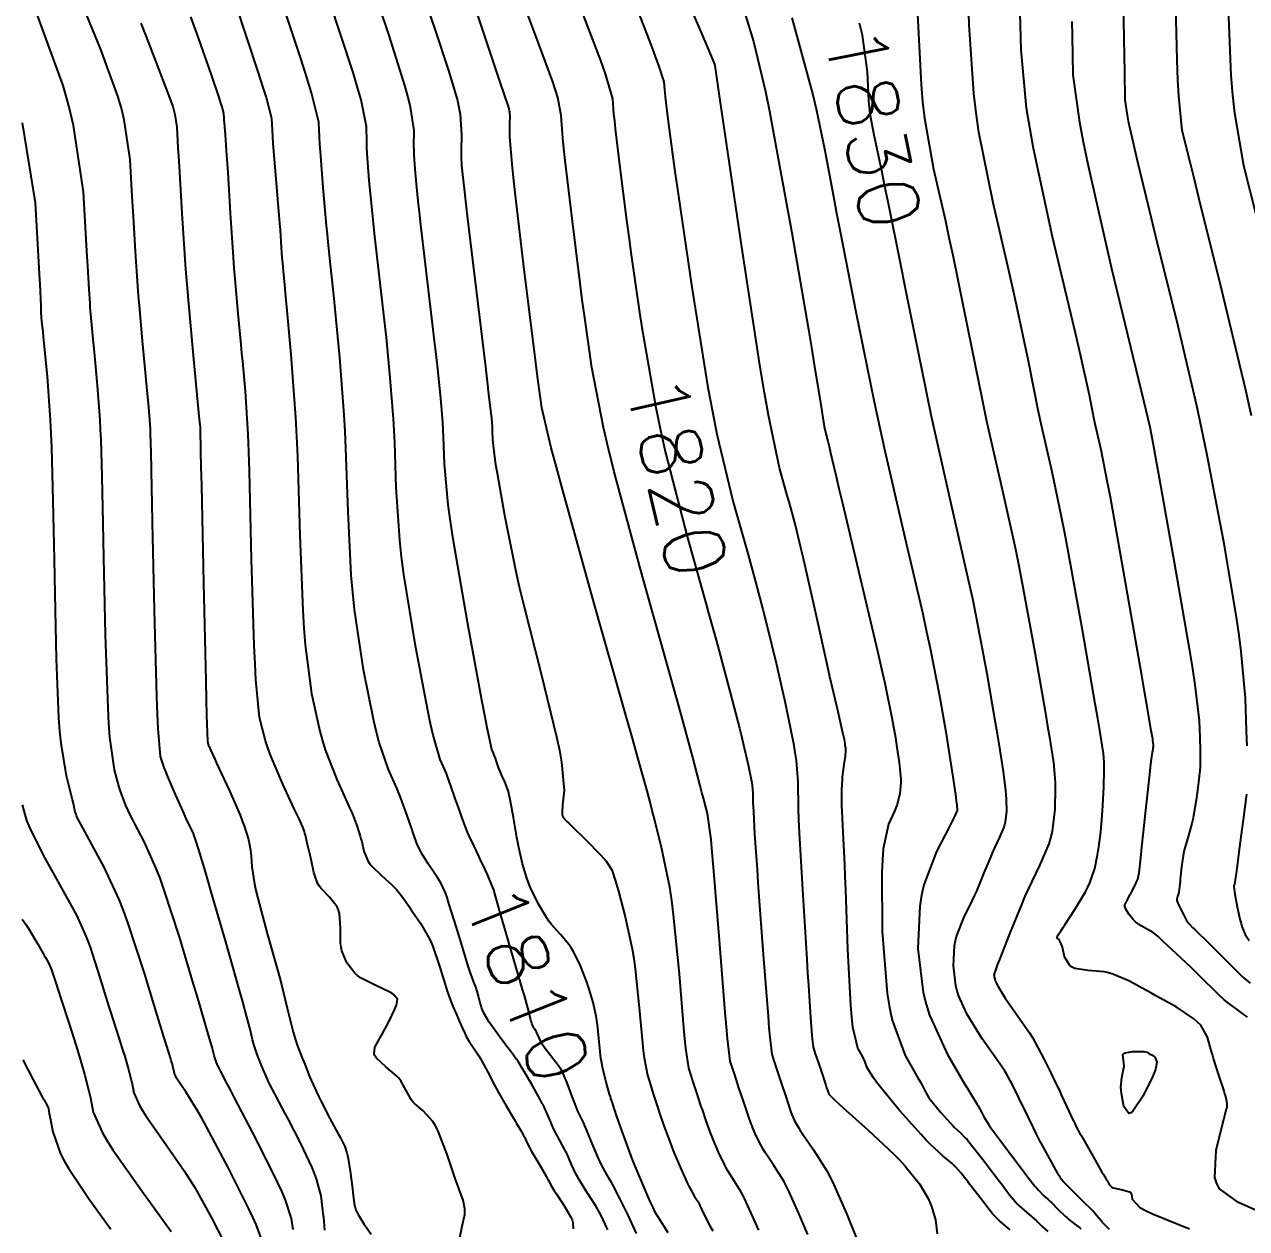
# Model space of a CAD drawing. Header units: metres. Extents: x 837117 to 838479, y 1189012 to 1191015.
# Drawn here: x 837889 to 837966.1, y 1189309.5 to 1189385.5 of the extents above; entities that cross this region are included whole.
import ezdxf

# ---------------------------------------------------------------- set-up
doc = ezdxf.new("R2010")
doc.units = ezdxf.units.M
doc.header["$LTSCALE"] = 0.3
doc.layers.add('COTAS 10', color=1, linetype='Continuous')
doc.layers.add('COTAS INT', color=252, linetype='Continuous')
doc.styles.get("Standard").update_dxf_attribs({"font": 'simplex.shx'})

msp = doc.modelspace()

# ---------------------------------------------------------------- linework, layer by layer
at = {"layer": 'COTAS 10'}
for points in [[(837958.288, 1189390.324), (837958.386, 1189384.644), (837958.406, 1189383.51), (837958.423, 1189382.566), (837958.457, 1189380.743), (837958.586, 1189379.79), (837958.661, 1189379.395), (837958.755, 1189378.942), (837959.238, 1189376.835), (837959.978, 1189373.794), (837960.234, 1189372.753), (837960.512, 1189371.625), (837961.7, 1189366.835), (837962.964, 1189361.451), (837963.291, 1189359.949), (837963.607, 1189358.443), (837964.662, 1189352.962), (837965.474, 1189348.075), (837965.637, 1189346.942), (837965.773, 1189345.906), (837966.039, 1189342.962), (837966.115, 1189340.887), (837966.131, 1189340.399), (837966.144, 1189339.948)], [(837923.047, 1189389.241), (837924.967, 1189384.228), (837925.333, 1189383.231), (837925.628, 1189382.403), (837926.098, 1189380.821), (837926.169, 1189379.866), (837926.214, 1189379.432), (837926.268, 1189378.926), (837926.555, 1189376.486), (837926.984, 1189373.162), (837927.129, 1189372.097), (837927.285, 1189370.97), (837927.809, 1189367.329), (837927.944, 1189366.381), (837928.829, 1189361.316), (837929.127, 1189359.89), (837929.45, 1189358.454), (837930.808, 1189353.18), (837932.036, 1189348.805), (837932.147, 1189348.406), (837932.458, 1189347.285), (837932.743, 1189346.251), (837933.553, 1189343.239), (837934.114, 1189341.063), (837934.242, 1189340.556), (837934.357, 1189340.091), (837934.673, 1189338.753), (837934.862, 1189337.828), (837934.897, 1189337.622), (837934.924, 1189337.438), (837934.96, 1189336.956), (837934.969, 1189336.352), (837934.979, 1189336.091), (837934.994, 1189335.79), (837935.074, 1189334.367), (837935.223, 1189332.134), (837935.281, 1189331.322), (837935.345, 1189330.427), (837935.635, 1189326.497), (837935.918, 1189322.851), (837935.978, 1189322.135), (837936.03, 1189321.546), (837936.152, 1189320.478), (837936.286, 1189320.054), (837936.346, 1189319.871), (837936.415, 1189319.66), (837936.746, 1189318.66), (837937.079, 1189317.663), (837937.149, 1189317.454), (837937.209, 1189317.274), (837937.347, 1189316.863), (837937.429, 1189316.636), (837937.454, 1189316.572), (837937.48, 1189316.506), (837937.583, 1189316.261), (837937.835, 1189315.828), (837937.956, 1189315.644), (837938.099, 1189315.431), (837938.797, 1189314.429), (837939.629, 1189313.091), (837939.856, 1189312.666), (837940.081, 1189312.217), (837940.883, 1189310.4), (837941.536, 1189308.789)], [(837907.943, 1189309.347), (837907.862, 1189310.154), (837907.835, 1189310.387), (837907.807, 1189310.624), (837907.693, 1189311.514), (837907.418, 1189312.587), (837907.289, 1189312.938), (837907.137, 1189313.314), (837906.399, 1189314.87), (837905.614, 1189316.378), (837905.433, 1189316.724), (837905.267, 1189317.038), (837904.801, 1189317.912), (837904.466, 1189318.557), (837904.383, 1189318.726), (837904.304, 1189318.892), (837904.056, 1189319.457), (837903.85, 1189319.967), (837903.799, 1189320.098), (837903.75, 1189320.225), (837903.591, 1189320.643), (837903.45, 1189321.083), (837903.411, 1189321.222), (837903.372, 1189321.369), (837903.234, 1189321.965), (837902.912, 1189323.215), (837902.757, 1189323.775), (837902.574, 1189324.428), (837901.677, 1189327.559), (837900.758, 1189330.724), (837900.561, 1189331.399), (837900.389, 1189331.985), (837899.979, 1189333.375), (837899.748, 1189334.091), (837899.69, 1189334.253), (837899.634, 1189334.4), (837899.455, 1189334.801), (837899.209, 1189335.3), (837899.112, 1189335.51), (837899.001, 1189335.75), (837898.496, 1189336.874), (837897.995, 1189338.049), (837897.886, 1189338.322), (837897.791, 1189338.571), (837897.557, 1189339.283), (837897.41, 1189341.037), (837897.369, 1189341.945), (837897.329, 1189343.036), (837897.183, 1189348.498), (837897.061, 1189354.081), (837897.036, 1189355.247), (837897.015, 1189356.249), (837896.97, 1189358.498), (837896.936, 1189359.649), (837896.921, 1189359.959), (837896.904, 1189360.265), (837896.823, 1189361.339), (837896.704, 1189362.62), (837896.662, 1189363.056), (837896.617, 1189363.529), (837896.424, 1189365.531), (837896.224, 1189367.755), (837896.174, 1189368.367), (837896.127, 1189368.978), (837895.98, 1189371.17), (837895.847, 1189373.389), (837895.81, 1189374.016), (837895.773, 1189374.648), (837895.636, 1189376.979), (837895.27, 1189379.485), (837895.088, 1189380.229), (837894.87, 1189380.994), (837893.794, 1189383.936), (837892.398, 1189387.345)], [(837927.606, 1189309.137), (837927.427, 1189309.564), (837927.193, 1189310.073), (837927.104, 1189310.257), (837927.005, 1189310.459), (837926.561, 1189311.346), (837926.11, 1189312.216), (837926.006, 1189312.408), (837925.912, 1189312.579), (837925.649, 1189313.02), (837925.398, 1189313.48), (837925.312, 1189313.664), (837925.218, 1189313.871), (837924.817, 1189314.823), (837924.434, 1189315.754), (837924.351, 1189315.949), (837924.278, 1189316.116), (837924.098, 1189316.49), (837923.937, 1189316.834), (837923.875, 1189316.982), (837923.806, 1189317.152), (837923.497, 1189317.957), (837923.474, 1189318.017), (837923.184, 1189318.766), (837923.114, 1189318.939), (837923.05, 1189319.091), (837922.877, 1189319.453), (837922.693, 1189319.728), (837922.622, 1189319.824), (837922.543, 1189319.929), (837922.186, 1189320.378), (837921.823, 1189320.858), (837921.74, 1189320.982), (837921.665, 1189321.103), (837921.457, 1189321.506), (837921.321, 1189321.82), (837921.291, 1189321.883), (837921.264, 1189321.937), (837921.195, 1189322.048), (837921.148, 1189322.101), (837921.136, 1189322.118), (837921.123, 1189322.136), (837921.079, 1189322.211), (837921.01, 1189322.408), (837920.983, 1189322.503), (837920.951, 1189322.616), (837920.805, 1189323.171), (837920.532, 1189324.171), (837920.421, 1189324.564), (837920.293, 1189325.007), (837919.701, 1189327.028), (837919.128, 1189328.982), (837919.013, 1189329.383), (837918.916, 1189329.723), (837918.72, 1189330.445), (837918.595, 1189330.853), (837918.542, 1189330.995), (837918.482, 1189331.149), (837918.196, 1189331.811), (837917.862, 1189332.538), (837917.77, 1189332.733), (837917.679, 1189332.926), (837917.354, 1189333.601), (837917.037, 1189334.293), (837916.951, 1189334.496), (837916.866, 1189334.704), (837916.565, 1189335.498), (837916.498, 1189335.689), (837916.287, 1189336.286), (837916.216, 1189336.491), (837916.147, 1189336.689), (837915.919, 1189337.357), (837915.683, 1189338.005), (837915.609, 1189338.19), (837915.531, 1189338.378), (837915.22, 1189339.081), (837914.776, 1189340.62), (837914.615, 1189341.335), (837914.437, 1189342.176), (837913.656, 1189346.26), (837912.929, 1189350.777), (837912.784, 1189351.891), (837912.665, 1189352.945), (837912.44, 1189356.26), (837912.345, 1189359.106), (837912.307, 1189359.865), (837912.264, 1189360.611), (837912.067, 1189363.199), (837911.82, 1189365.735), (837911.745, 1189366.447), (837911.667, 1189367.164), (837911.073, 1189372.311), (837911.003, 1189372.958), (837910.938, 1189373.584), (837910.742, 1189375.667), (837910.614, 1189377.371), (837910.593, 1189377.758), (837910.576, 1189378.109), (837910.567, 1189379.073), (837910.224, 1189380.743), (837909.997, 1189381.539), (837909.714, 1189382.48), (837908.218, 1189387.083)], [(837957.477, 1189309.385), (837957.285, 1189309.579), (837957.077, 1189309.789), (837957.012, 1189309.861), (837956.944, 1189309.939), (837956.67, 1189310.267), (837956.418, 1189310.572), (837956.314, 1189310.689), (837956.192, 1189310.806), (837956.006, 1189310.975), (837955.917, 1189311.061), (837955.811, 1189311.165), (837955.294, 1189311.685), (837954.784, 1189312.203), (837954.684, 1189312.306), (837954.601, 1189312.392), (837954.448, 1189312.553), (837954.415, 1189312.595), (837954.407, 1189312.606), (837954.4, 1189312.616), (837954.379, 1189312.648), (837954.267, 1189312.851), (837954.201, 1189312.969), (837954.121, 1189313.114), (837953.708, 1189313.86), (837953.27, 1189314.659), (837953.175, 1189314.838), (837953.09, 1189314.998), (837952.879, 1189315.42), (837952.689, 1189315.817), (837952.619, 1189315.961), (837952.541, 1189316.12), (837952.195, 1189316.818), (837951.82, 1189317.572), (837951.725, 1189317.767), (837951.632, 1189317.955), (837951.327, 1189318.582), (837950.968, 1189319.233), (837950.841, 1189319.436), (837950.704, 1189319.649), (837950.11, 1189320.5), (837949.45, 1189321.443), (837949.271, 1189321.715), (837949.094, 1189321.99), (837948.467, 1189323.02), (837947.962, 1189324.129), (837947.862, 1189324.454), (837947.779, 1189324.786), (837947.624, 1189326.051), (837947.698, 1189327.316), (837947.76, 1189327.649), (837947.84, 1189327.974), (837948.28, 1189329.083), (837948.818, 1189330.162), (837948.959, 1189330.468), (837949.098, 1189330.776), (837949.573, 1189331.915), (837950.002, 1189332.966), (837950.111, 1189333.22), (837950.216, 1189333.457), (837950.561, 1189334.179), (837950.821, 1189334.802), (837950.873, 1189334.977), (837950.917, 1189335.153), (837951, 1189335.798), (837950.983, 1189336.58), (837950.963, 1189336.843), (837950.936, 1189337.126), (837950.784, 1189338.315), (837950.508, 1189340.064), (837950.403, 1189340.701), (837950.285, 1189341.403), (837949.756, 1189344.488), (837949.063, 1189348.16), (837948.842, 1189349.232), (837948.608, 1189350.329), (837947.659, 1189354.488), (837946.57, 1189359.265), (837946.249, 1189360.751), (837945.919, 1189362.307), (837944.656, 1189368.515), (837944.21, 1189370.752), (837943.539, 1189374.106), (837943.302, 1189375.272), (837943.096, 1189376.274), (837942.612, 1189378.515), (837942.378, 1189379.837), (837942.329, 1189380.26), (837942.287, 1189380.706), (837942.194, 1189382.524), (837941.882, 1189384.833), (837941.703, 1189385.591)], [(837966.137, 1189336.888), (837966.049, 1189336.245), (837966.009, 1189335.945), (837965.962, 1189335.591), (837965.736, 1189333.874), (837965.516, 1189332.21), (837965.472, 1189331.89), (837965.435, 1189331.631), (837965.366, 1189331.206), (837965.348, 1189331.174), (837965.343, 1189331.163), (837965.339, 1189331.152), (837965.327, 1189331.102), (837965.354, 1189330.866), (837965.374, 1189330.737), (837965.401, 1189330.581), (837965.544, 1189329.785), (837965.732, 1189328.922), (837965.786, 1189328.723), (837965.842, 1189328.541), (837966.052, 1189328.03), (837966.292, 1189327.642)], [(837888.861, 1189320.107), (837889.521, 1189318.844), (837890.095, 1189317.785), (837890.205, 1189317.582), (837890.293, 1189317.417), (837890.437, 1189317.15), (837890.443, 1189317.137), (837890.445, 1189317.133), (837890.446, 1189317.129), (837890.454, 1189317.115), (837890.506, 1189316.868), (837890.536, 1189316.718), (837890.572, 1189316.532), (837890.759, 1189315.564), (837891.252, 1189314.182), (837891.482, 1189313.734), (837891.752, 1189313.259), (837893.063, 1189311.309), (837894.426, 1189309.423)]]:
    msp.add_lwpolyline(points, dxfattribs=at)
at = {"layer": 'COTAS INT'}
for points in [[(837935.339, 1189309.352), (837934.844, 1189310.425), (837934.439, 1189311.343), (837934.325, 1189311.57), (837934.211, 1189311.785), (837933.79, 1189312.462), (837933.377, 1189313.104), (837933.268, 1189313.298), (837933.16, 1189313.498), (837932.789, 1189314.276), (837932.452, 1189315.079), (837932.367, 1189315.295), (837932.285, 1189315.508), (837932.015, 1189316.254), (837931.772, 1189316.968), (837931.707, 1189317.161), (837931.642, 1189317.352), (837931.418, 1189318.024), (837931.209, 1189318.664), (837931.154, 1189318.835), (837931.101, 1189319.003), (837930.924, 1189319.589), (837930.729, 1189320.846), (837930.666, 1189321.438), (837930.598, 1189322.136), (837930.319, 1189325.538), (837929.958, 1189329.269), (837929.839, 1189330.175), (837929.711, 1189331.026), (837929.181, 1189333.639), (837928.687, 1189335.542), (837928.582, 1189335.945), (837928.491, 1189336.294), (837928.279, 1189337.109), (837927.698, 1189339.191), (837927.375, 1189340.34), (837926.981, 1189341.737), (837924.971, 1189348.85), (837922.956, 1189356.073), (837922.559, 1189357.539), (837922.231, 1189358.774), (837921.627, 1189361.307), (837921.367, 1189363.269), (837921.257, 1189364.144), (837921.129, 1189365.164), (837920.53, 1189370.045), (837919.959, 1189374.87), (837919.849, 1189375.854), (837919.761, 1189376.686), (837919.619, 1189378.42), (837919.618, 1189379.063), (837919.618, 1189379.208), (837919.619, 1189379.337), (837919.626, 1189379.682), (837919.62, 1189379.924), (837919.613, 1189379.989), (837919.603, 1189380.052), (837919.547, 1189380.272), (837918.992, 1189381.936), (837916.21, 1189390.272)], [(837925.803, 1189309.37), (837925.72, 1189309.552), (837925.64, 1189309.724), (837925.373, 1189310.273), (837925.079, 1189310.808), (837924.982, 1189310.971), (837924.877, 1189311.142), (837924.442, 1189311.814), (837924.008, 1189312.509), (837923.904, 1189312.694), (837923.807, 1189312.876), (837923.515, 1189313.505), (837923.251, 1189314.108), (837923.171, 1189314.273), (837923.089, 1189314.437), (837922.768, 1189315.025), (837922.455, 1189315.602), (837922.377, 1189315.761), (837922.303, 1189315.918), (837922.069, 1189316.479), (837921.776, 1189317.14), (837921.69, 1189317.313), (837921.665, 1189317.361), (837921.541, 1189317.597), (837920.984, 1189318.586), (837920.461, 1189319.475), (837920.358, 1189319.649), (837920.273, 1189319.791), (837920.118, 1189320.042), (837920.053, 1189320.126), (837920.025, 1189320.162), (837919.993, 1189320.204), (837919.841, 1189320.405), (837919.588, 1189320.743), (837919.491, 1189320.872), (837919.383, 1189321.016), (837919.05, 1189321.464), (837918.899, 1189321.666), (837918.418, 1189322.336), (837918.313, 1189322.493), (837918.219, 1189322.639), (837917.982, 1189323.064), (837917.835, 1189323.425), (837917.799, 1189323.53), (837917.765, 1189323.637), (837917.657, 1189324.044), (837917.551, 1189324.449), (837917.517, 1189324.555), (837917.482, 1189324.658), (837917.342, 1189325.01), (837917.094, 1189325.703), (837916.991, 1189326.021), (837916.873, 1189326.395), (837916.327, 1189328.2), (837916.098, 1189328.941), (837915.773, 1189329.992), (837915.652, 1189330.357), (837915.544, 1189330.664), (837915.269, 1189331.3), (837915.033, 1189331.644), (837915.029, 1189331.652), (837914.949, 1189331.767), (837914.858, 1189331.902), (837914.462, 1189332.493), (837914.08, 1189333.098), (837913.996, 1189333.242), (837913.923, 1189333.376), (837913.74, 1189333.775), (837913.575, 1189334.251), (837913.512, 1189334.433), (837913.443, 1189334.636), (837913.133, 1189335.554), (837912.736, 1189336.643), (837912.612, 1189336.955), (837912.481, 1189337.271), (837911.957, 1189338.453), (837911.37, 1189340.157), (837911.2, 1189340.802), (837911.027, 1189341.523), (837910.373, 1189344.755), (837909.813, 1189348.555), (837909.698, 1189349.633), (837909.601, 1189350.723), (837909.398, 1189354.755), (837909.264, 1189358.747), (837909.211, 1189359.811), (837909.15, 1189360.857), (837908.875, 1189364.487), (837908.59, 1189367.525), (837908.525, 1189368.198), (837908.465, 1189368.798), (837908.296, 1189370.359), (837908.146, 1189371.763), (837908.097, 1189372.264), (837908.045, 1189372.815), (837907.834, 1189375.209), (837907.652, 1189377.493), (837907.619, 1189377.973), (837907.594, 1189378.388), (837907.565, 1189379.337), (837907.098, 1189381.189), (837906.797, 1189382.172), (837906.421, 1189383.361), (837904.442, 1189389.353)], [(837967.03, 1189310.471), (837965.628, 1189311.104), (837964.432, 1189311.966), (837964.247, 1189312.303), (837964.124, 1189312.683), (837964.208, 1189314.413), (837964.612, 1189316.037), (837964.692, 1189316.35), (837964.758, 1189316.605), (837964.878, 1189317.033), (837964.901, 1189317.081), (837964.906, 1189317.095), (837964.909, 1189317.11), (837964.913, 1189317.168), (837964.908, 1189317.254), (837964.905, 1189317.287), (837964.902, 1189317.323), (837964.887, 1189317.484), (837964.8, 1189317.852), (837964.751, 1189318.018), (837964.693, 1189318.211), (837964.392, 1189319.143), (837964.056, 1189320.187), (837963.975, 1189320.452), (837963.899, 1189320.706), (837963.665, 1189321.535), (837963.241, 1189322.292), (837963.044, 1189322.501), (837962.813, 1189322.709), (837961.692, 1189323.458), (837960.415, 1189324.164), (837960.086, 1189324.346), (837959.766, 1189324.521), (837958.7, 1189325.102), (837957.699, 1189325.532), (837957.421, 1189325.612), (837957.143, 1189325.674), (837956.134, 1189325.756), (837955.291, 1189325.872), (837955.117, 1189325.955), (837954.968, 1189326.061), (837954.646, 1189326.628), (837954.504, 1189327.219), (837954.469, 1189327.339), (837954.435, 1189327.441), (837954.332, 1189327.652), (837954.253, 1189327.726), (837954.236, 1189327.742), (837954.221, 1189327.755), (837954.182, 1189327.785), (837954.165, 1189327.805), (837954.163, 1189327.812), (837954.162, 1189327.82), (837954.17, 1189327.854), (837954.19, 1189327.901), (837954.197, 1189327.916), (837954.204, 1189327.932), (837954.238, 1189327.998), (837954.423, 1189328.291), (837954.526, 1189328.449), (837954.652, 1189328.641), (837955.293, 1189329.613), (837955.965, 1189330.734), (837956.11, 1189331.019), (837956.237, 1189331.293), (837956.546, 1189332.194), (837956.722, 1189333.056), (837956.764, 1189333.305), (837956.804, 1189333.559), (837956.926, 1189334.518), (837957.019, 1189335.556), (837957.041, 1189335.86), (837957.062, 1189336.172), (837957.122, 1189337.362), (837957.15, 1189338.438), (837957.15, 1189338.679), (837957.147, 1189338.896), (837957.107, 1189339.471), (837956.865, 1189340.917), (837956.734, 1189341.681), (837956.575, 1189342.604), (837955.769, 1189347.254), (837954.875, 1189352.245), (837954.66, 1189353.382), (837954.459, 1189354.413), (837953.853, 1189357.254), (837953.31, 1189359.634), (837953.15, 1189360.374), (837952.986, 1189361.149), (837952.357, 1189364.241), (837951.615, 1189367.796), (837951.38, 1189368.862), (837951.132, 1189369.964), (837950.13, 1189374.241), (837949.236, 1189378.709), (837949.057, 1189379.932), (837948.907, 1189381.148), (837948.611, 1189385.486), (837948.523, 1189389.233)], [(837966.454, 1189360.8), (837966.093, 1189362.403), (837964.557, 1189368.818), (837963.129, 1189374.553), (837962.837, 1189375.727), (837962.588, 1189376.722), (837962.063, 1189378.818), (837961.849, 1189380.986), (837961.797, 1189382.025), (837961.748, 1189383.254), (837961.6, 1189389.281)], [(837929.611, 1189309.179), (837929.351, 1189309.587), (837929.142, 1189309.916), (837928.806, 1189310.449), (837928.797, 1189310.47), (837928.794, 1189310.475), (837928.792, 1189310.479), (837928.783, 1189310.494), (837928.656, 1189310.778), (837928.58, 1189310.952), (837928.486, 1189311.167), (837927.995, 1189312.29), (837927.425, 1189313.652), (837927.279, 1189314.019), (837927.14, 1189314.38), (837926.682, 1189315.645), (837926.335, 1189316.663), (837926.265, 1189316.869), (837926.206, 1189317.041), (837926.089, 1189317.387), (837926.002, 1189317.668), (837925.963, 1189317.799), (837925.917, 1189317.953), (837925.695, 1189318.7), (837925.652, 1189318.877), (837925.466, 1189319.64), (837925.415, 1189319.915), (837925.37, 1189320.197), (837925.251, 1189321.27), (837925.251, 1189321.28), (837925.142, 1189322.327), (837925.103, 1189322.599), (837925.06, 1189322.861), (837924.874, 1189323.734), (837924.623, 1189324.584), (837924.539, 1189324.831), (837924.45, 1189325.085), (837924.074, 1189326.046), (837923.627, 1189326.956), (837923.492, 1189327.177), (837923.352, 1189327.385), (837922.807, 1189328.027), (837922.41, 1189328.477), (837922.24, 1189328.667), (837922.086, 1189328.874), (837921.934, 1189329.094), (837921.398, 1189329.997), (837920.926, 1189330.979), (837920.815, 1189331.25), (837920.713, 1189331.519), (837920.413, 1189332.485), (837920.177, 1189333.518), (837920.115, 1189333.83), (837920.053, 1189334.152), (837919.968, 1189334.662), (837919.842, 1189335.409), (837919.637, 1189336.564), (837919.579, 1189336.822), (837919.521, 1189337.054), (837919.306, 1189337.67), (837919.114, 1189338.078), (837919.069, 1189338.178), (837919.028, 1189338.273), (837918.91, 1189338.571), (837918.822, 1189338.821), (837918.799, 1189338.886), (837918.777, 1189338.949), (837918.705, 1189339.161), (837918.63, 1189339.367), (837918.582, 1189339.485), (837918.483, 1189339.708), (837918.181, 1189341.083), (837918.029, 1189341.868), (837917.846, 1189342.83), (837916.939, 1189347.765), (837916.044, 1189352.999), (837915.87, 1189354.148), (837915.729, 1189355.167), (837915.482, 1189357.765), (837915.425, 1189359.466), (837915.403, 1189359.919), (837915.377, 1189360.365), (837915.259, 1189361.912), (837915.049, 1189363.944), (837914.965, 1189364.696), (837914.869, 1189365.53), (837914, 1189372.858), (837913.909, 1189373.652), (837913.83, 1189374.354), (837913.65, 1189376.124), (837913.577, 1189377.249), (837913.566, 1189377.544), (837913.559, 1189377.831), (837913.569, 1189378.81), (837913.349, 1189380.297), (837913.198, 1189380.906), (837913.008, 1189381.599), (837911.995, 1189384.813), (837910.709, 1189388.639)], [(837938.437, 1189309.071), (837937.864, 1189310.412), (837937.26, 1189311.78), (837937.091, 1189312.118), (837936.92, 1189312.438), (837936.293, 1189313.446), (837935.738, 1189314.268), (837935.612, 1189314.471), (837935.498, 1189314.663), (837935.186, 1189315.269), (837934.966, 1189315.792), (837934.911, 1189315.933), (837934.857, 1189316.072), (837934.681, 1189316.559), (837934.49, 1189317.121), (837934.428, 1189317.308), (837934.361, 1189317.508), (837934.082, 1189318.342), (837933.812, 1189319.162), (837933.75, 1189319.353), (837933.694, 1189319.529), (837933.538, 1189320.033), (837933.361, 1189321.45), (837933.291, 1189322.2), (837933.212, 1189323.106), (837932.853, 1189327.672), (837932.482, 1189332.292), (837932.396, 1189333.233), (837932.318, 1189334.026), (837932.093, 1189335.668), (837931.84, 1189336.638), (837931.744, 1189337.008), (837931.636, 1189337.422), (837931.148, 1189339.285), (837930.306, 1189342.392), (837929.975, 1189343.59), (837929.6, 1189344.936), (837927.889, 1189351.015), (837926.203, 1189357.263), (837925.843, 1189358.715), (837925.53, 1189360.045), (837924.785, 1189363.844), (837924.326, 1189367.12), (837924.193, 1189368.121), (837924.057, 1189369.163), (837923.542, 1189373.266), (837923.114, 1189376.919), (837923.031, 1189377.678), (837922.965, 1189378.326), (837922.858, 1189379.757), (837922.636, 1189380.892), (837922.497, 1189381.355), (837922.325, 1189381.883), (837921.426, 1189384.326), (837920.221, 1189387.55)], [(837927.194, 1189387.683), (837928.543, 1189384.177), (837928.801, 1189383.488), (837929.008, 1189382.92), (837929.338, 1189381.885), (837929.374, 1189381.405), (837929.396, 1189381.187), (837929.423, 1189380.933), (837929.567, 1189379.707), (837929.911, 1189377.161), (837930.065, 1189376.074), (837930.244, 1189374.821), (837931.102, 1189368.918), (837932.128, 1189362.587), (837932.412, 1189361.066), (837932.696, 1189359.644), (837933.726, 1189355.345), (837934.64, 1189352.087), (837934.852, 1189351.322), (837935.047, 1189350.615), (837935.6, 1189348.56), (837936.08, 1189346.639), (837936.228, 1189346.017), (837936.383, 1189345.358), (837936.998, 1189342.653), (837937.52, 1189340.09), (837937.617, 1189339.52), (837937.692, 1189339.011), (837937.791, 1189337.674), (837937.816, 1189336.001), (837937.846, 1189335.279), (837937.885, 1189334.446), (837938.109, 1189330.503), (837938.36, 1189326.475), (837938.417, 1189325.588), (837938.468, 1189324.799), (837938.607, 1189322.776), (837938.694, 1189321.653), (837938.713, 1189321.432), (837938.729, 1189321.251), (837938.767, 1189320.922), (837938.856, 1189320.647), (837938.905, 1189320.499), (837938.964, 1189320.32), (837939.265, 1189319.417), (837939.563, 1189318.517), (837939.621, 1189318.341), (837939.668, 1189318.196), (837939.749, 1189317.937), (837940.133, 1189317.561), (837940.371, 1189317.343), (837940.667, 1189317.075), (837942.211, 1189315.695), (837943.879, 1189314.135), (837944.253, 1189313.754), (837944.588, 1189313.395), (837945.479, 1189312.282), (837946.026, 1189311.344), (837946.144, 1189311.096), (837946.248, 1189310.852), (837946.501, 1189310.014), (837946.605, 1189309.13)], [(837966.753, 1189373.43), (837965.955, 1189376.589), (837965.388, 1189379.901), (837965.271, 1189381.044), (837965.171, 1189382.286), (837964.955, 1189387.589)], [(837905.924, 1189309.398), (837905.833, 1189310.098), (837905.43, 1189311.303), (837905.21, 1189311.807), (837904.944, 1189312.386), (837903.592, 1189315.096), (837902.24, 1189317.701), (837901.973, 1189318.215), (837901.753, 1189318.638), (837901.347, 1189319.414), (837901.253, 1189319.595), (837901.23, 1189319.643), (837901.208, 1189319.689), (837901.138, 1189319.848), (837901.08, 1189319.991), (837901.066, 1189320.028), (837901.052, 1189320.063), (837901.008, 1189320.181), (837900.968, 1189320.304), (837900.957, 1189320.343), (837900.946, 1189320.384), (837900.907, 1189320.551), (837900.817, 1189320.902), (837900.774, 1189321.059), (837900.722, 1189321.242), (837900.47, 1189322.121), (837900.022, 1189323.641), (837899.846, 1189324.228), (837899.648, 1189324.888), (837898.748, 1189327.873), (837897.773, 1189330.9), (837897.528, 1189331.587), (837897.293, 1189332.207), (837896.536, 1189333.9), (837895.938, 1189335.018), (837895.803, 1189335.277), (837895.683, 1189335.514), (837895.36, 1189336.185), (837895.109, 1189336.849), (837895.033, 1189337.082), (837894.955, 1189337.336), (837894.649, 1189338.429), (837894.366, 1189340.486), (837894.301, 1189341.349), (837894.243, 1189342.338), (837894.084, 1189346.966), (837893.98, 1189351.818), (837893.956, 1189352.948), (837893.935, 1189353.986), (837893.879, 1189356.966), (837893.809, 1189359.291), (837893.778, 1189359.918), (837893.744, 1189360.536), (837893.581, 1189362.705), (837893.409, 1189364.582), (837893.369, 1189365.016), (837893.332, 1189365.413), (837893.225, 1189366.539), (837893.146, 1189367.42), (837893.126, 1189367.662), (837893.108, 1189367.904), (837893.049, 1189368.771), (837892.962, 1189370.242), (837892.926, 1189370.864), (837892.884, 1189371.579), (837892.688, 1189374.937), (837892.074, 1189379.137), (837891.768, 1189380.383), (837891.404, 1189381.665), (837889.601, 1189386.596)], [(837902.289, 1189386.801), (837903.729, 1189382.456), (837904.002, 1189381.6), (837904.222, 1189380.895), (837904.563, 1189379.6), (837904.598, 1189378.82), (837904.624, 1189378.439), (837904.658, 1189377.987), (837904.84, 1189375.758), (837905.033, 1189373.454), (837905.073, 1189372.954), (837905.108, 1189372.514), (837905.187, 1189371.423), (837905.229, 1189370.767), (837905.242, 1189370.601), (837905.254, 1189370.442), (837905.299, 1189369.924), (837905.401, 1189368.829), (837905.45, 1189368.306), (837905.507, 1189367.687), (837905.784, 1189364.66), (837906.075, 1189360.69), (837906.14, 1189359.478), (837906.199, 1189358.216), (837906.356, 1189353.251), (837906.538, 1189348.501), (837906.612, 1189347.376), (837906.697, 1189346.333), (837907.091, 1189343.251), (837907.617, 1189340.87), (837907.786, 1189340.269), (837907.965, 1189339.693), (837908.694, 1189337.825), (837909.374, 1189336.335), (837909.521, 1189335.997), (837909.651, 1189335.692), (837909.974, 1189334.86), (837910.167, 1189334.243), (837910.215, 1189334.073), (837910.261, 1189333.904), (837910.406, 1189333.294), (837910.654, 1189332.689), (837910.764, 1189332.521), (837910.893, 1189332.354), (837911.509, 1189331.752), (837912.164, 1189331.173), (837912.318, 1189331.02), (837912.459, 1189330.87), (837912.867, 1189330.357), (837913.236, 1189329.81), (837913.353, 1189329.64), (837913.476, 1189329.461), (837913.973, 1189328.748), (837914.485, 1189327.865), (837914.617, 1189327.579), (837914.746, 1189327.275), (837915.176, 1189326.03), (837915.532, 1189324.86), (837915.613, 1189324.604), (837915.687, 1189324.378), (837915.889, 1189323.808), (837916.065, 1189323.388), (837916.121, 1189323.257), (837916.181, 1189323.12), (837916.425, 1189322.572), (837916.658, 1189322.057), (837916.711, 1189321.941), (837916.758, 1189321.836), (837916.888, 1189321.551), (837917.02, 1189321.31), (837917.069, 1189321.232), (837917.123, 1189321.15), (837917.364, 1189320.811), (837917.664, 1189320.358), (837917.755, 1189320.204), (837917.851, 1189320.036), (837918.226, 1189319.326), (837918.648, 1189318.517), (837918.773, 1189318.287), (837918.901, 1189318.056), (837919.392, 1189317.199), (837919.846, 1189316.43), (837919.949, 1189316.253), (837920.044, 1189316.093), (837920.307, 1189315.644), (837920.481, 1189315.336), (837920.52, 1189315.263), (837920.554, 1189315.196), (837920.641, 1189315.001), (837920.8, 1189314.683), (837920.878, 1189314.539), (837920.972, 1189314.371), (837921.438, 1189313.56), (837921.9, 1189312.759), (837921.992, 1189312.597), (837922.069, 1189312.462), (837922.213, 1189312.187), (837922.363, 1189311.93), (837922.442, 1189311.806), (837922.538, 1189311.658), (837923.019, 1189310.931), (837923.47, 1189310.169), (837923.545, 1189309.999), (837923.6, 1189309.846), (837923.621, 1189309.444)], [(837966.193, 1189322.805), (837966.087, 1189322.885), (837965.97, 1189322.973), (837965.45, 1189323.351), (837964.927, 1189323.74), (837964.807, 1189323.834), (837964.699, 1189323.923), (837964.4, 1189324.195), (837964.135, 1189324.465), (837964.048, 1189324.552), (837963.956, 1189324.645), (837963.573, 1189325.023), (837963.033, 1189325.548), (837962.842, 1189325.733), (837962.632, 1189325.935), (837961.72, 1189326.807), (837960.856, 1189327.618), (837960.676, 1189327.781), (837960.522, 1189327.918), (837960.178, 1189328.189), (837959.965, 1189328.307), (837959.893, 1189328.346), (837959.815, 1189328.389), (837959.486, 1189328.568), (837959.144, 1189328.804), (837959.059, 1189328.883), (837958.977, 1189328.967), (837958.711, 1189329.321), (837958.521, 1189329.637), (837958.486, 1189329.699), (837958.459, 1189329.748), (837958.424, 1189329.833), (837958.438, 1189329.849), (837958.442, 1189329.856), (837958.445, 1189329.863), (837958.457, 1189329.897), (837958.49, 1189329.977), (837958.507, 1189330.013), (837958.527, 1189330.055), (837958.631, 1189330.257), (837958.773, 1189330.528), (837958.818, 1189330.614), (837958.866, 1189330.704), (837959.06, 1189331.07), (837959.233, 1189331.44), (837959.268, 1189331.534), (837959.297, 1189331.624), (837959.353, 1189331.917), (837959.428, 1189332.687), (837959.469, 1189333.078), (837959.519, 1189333.545), (837959.773, 1189335.873), (837960.026, 1189338.159), (837960.076, 1189338.599), (837960.117, 1189338.956), (837960.193, 1189339.551), (837960.21, 1189339.611), (837960.214, 1189339.63), (837960.219, 1189339.651), (837960.232, 1189339.737), (837960.242, 1189339.815), (837960.245, 1189339.831), (837960.246, 1189339.845), (837960.25, 1189339.873), (837960.252, 1189339.891), (837960.252, 1189339.944), (837960.25, 1189339.998), (837960.25, 1189340.016), (837960.249, 1189340.036), (837960.246, 1189340.121), (837960.225, 1189340.3), (837960.212, 1189340.38), (837960.198, 1189340.472), (837960.121, 1189340.915), (837959.836, 1189342.542), (837959.69, 1189343.381), (837959.514, 1189344.389), (837958.638, 1189349.432), (837957.73, 1189354.581), (837957.534, 1189355.655), (837957.364, 1189356.577), (837956.95, 1189358.638), (837956.681, 1189359.818), (837956.601, 1189360.186), (837956.52, 1189360.57), (837956.207, 1189362.105), (837955.653, 1189364.641), (837955.419, 1189365.657), (837955.15, 1189366.809), (837953.889, 1189372.105), (837952.677, 1189377.676), (837952.439, 1189379.002), (837952.244, 1189380.235), (837951.893, 1189383.905), (837951.823, 1189387.011)], [(837916.448, 1189308.862), (837916.61, 1189309.61), (837916.766, 1189310.34), (837916.779, 1189310.522), (837916.778, 1189310.694), (837916.664, 1189311.245), (837916.388, 1189311.986), (837916.286, 1189312.279), (837916.173, 1189312.61), (837915.668, 1189314.122), (837915.083, 1189315.616), (837914.919, 1189315.936), (837914.754, 1189316.215), (837914.148, 1189316.884), (837913.611, 1189317.329), (837913.488, 1189317.466), (837913.377, 1189317.61), (837913.071, 1189318.182), (837912.731, 1189318.785), (837912.599, 1189318.948), (837912.451, 1189319.109), (837911.776, 1189319.679), (837911.194, 1189320.207), (837911.104, 1189320.342), (837911.044, 1189320.472), (837911.084, 1189320.902), (837911.366, 1189321.392), (837911.459, 1189321.56), (837911.559, 1189321.742), (837911.974, 1189322.516), (837912.336, 1189323.262), (837912.403, 1189323.426), (837912.455, 1189323.571), (837912.521, 1189323.943), (837912.294, 1189324.228), (837912.161, 1189324.318), (837911.997, 1189324.413), (837911.151, 1189324.801), (837910.234, 1189325.276), (837910.025, 1189325.428), (837909.836, 1189325.588), (837909.315, 1189326.238), (837909.016, 1189327.004), (837908.966, 1189327.237), (837908.931, 1189327.48), (837908.923, 1189328.433), (837908.87, 1189329.348), (837908.806, 1189329.567), (837908.72, 1189329.771), (837908.232, 1189330.382), (837907.697, 1189330.935), (837907.581, 1189331.102), (837907.48, 1189331.276), (837907.235, 1189331.952), (837907.082, 1189332.659), (837907.04, 1189332.852), (837906.998, 1189333.043), (837906.846, 1189333.721), (837906.707, 1189334.293), (837906.674, 1189334.418), (837906.643, 1189334.528), (837906.547, 1189334.803), (837906.303, 1189335.329), (837906.178, 1189335.596), (837906.029, 1189335.917), (837905.283, 1189337.516), (837904.505, 1189339.348), (837904.335, 1189339.815), (837904.185, 1189340.265), (837903.808, 1189341.746), (837903.581, 1189344.111), (837903.526, 1189345.119), (837903.474, 1189346.279), (837903.314, 1189351.746), (837903.169, 1189357.305), (837903.127, 1189358.525), (837903.084, 1189359.605), (837902.921, 1189362.353), (837902.747, 1189364.227), (837902.697, 1189364.756), (837902.647, 1189365.291), (837902.457, 1189367.26), (837902.266, 1189369.447), (837902.215, 1189370.12), (837902.163, 1189370.821), (837901.983, 1189373.592), (837901.825, 1189376.153), (837901.788, 1189376.721), (837901.754, 1189377.228), (837901.656, 1189378.549), (837901.594, 1189379.311), (837901.582, 1189379.466), (837901.573, 1189379.596), (837901.561, 1189379.863), (837901.444, 1189380.306), (837901.369, 1189380.547), (837901.276, 1189380.84), (837900.783, 1189382.327), (837899.851, 1189384.969), (837899.481, 1189385.99)], [(837914.507, 1189386.314), (837914.85, 1189385.287), (837915.771, 1189382.543), (837916.301, 1189380.718), (837916.399, 1189380.272), (837916.475, 1189379.852), (837916.57, 1189378.547), (837916.542, 1189377.553), (837916.539, 1189377.329), (837916.539, 1189377.127), (837916.558, 1189376.582), (837916.723, 1189375.123), (837916.815, 1189374.346), (837916.927, 1189373.405), (837918.071, 1189363.896), (837918.185, 1189362.945), (837918.278, 1189362.154), (837918.452, 1189360.624), (837918.49, 1189360.119), (837918.498, 1189359.974), (837918.506, 1189359.826), (837918.525, 1189359.27), (837918.646, 1189358.193), (837918.719, 1189357.716), (837918.808, 1189357.162), (837919.27, 1189354.515), (837919.974, 1189351.062), (837920.215, 1189350), (837920.477, 1189348.891), (837921.59, 1189344.504), (837922.57, 1189340.52), (837922.747, 1189339.666), (837922.884, 1189338.92), (837923.038, 1189337.124), (837922.951, 1189336.227), (837922.937, 1189336.047), (837922.926, 1189335.897), (837922.92, 1189335.605), (837922.94, 1189335.517), (837922.946, 1189335.497), (837922.952, 1189335.478), (837922.976, 1189335.422), (837923.212, 1189335.177), (837923.352, 1189335.039), (837923.525, 1189334.87), (837924.419, 1189334.006), (837925.343, 1189333.068), (837925.534, 1189332.853), (837925.697, 1189332.657), (837926.054, 1189332.112), (837926.291, 1189331.403), (837926.379, 1189331.105), (837926.476, 1189330.762), (837926.907, 1189329.153), (837927.341, 1189327.116), (837927.441, 1189326.503), (837927.531, 1189325.87), (837927.785, 1189323.404), (837927.984, 1189321.167), (837928.04, 1189320.677), (837928.098, 1189320.243), (837928.31, 1189319.144), (837928.509, 1189318.478), (837928.558, 1189318.317), (837928.605, 1189318.166), (837928.753, 1189317.706), (837928.924, 1189317.196), (837928.986, 1189317.015), (837929.053, 1189316.816), (837929.348, 1189315.95), (837929.712, 1189314.944), (837929.823, 1189314.657), (837929.939, 1189314.366), (837930.392, 1189313.283), (837930.823, 1189312.332), (837930.924, 1189312.125), (837931.017, 1189311.941), (837931.286, 1189311.478), (837931.501, 1189311.132), (837931.56, 1189311.022), (837931.618, 1189310.907), (837931.825, 1189310.437), (837932.241, 1189309.634), (837932.43, 1189309.308)], [(837951.215, 1189309.372), (837950.565, 1189309.926), (837950.432, 1189310.044), (837950.32, 1189310.146), (837950.084, 1189310.386), (837949.883, 1189310.651), (837949.793, 1189310.769), (837949.688, 1189310.907), (837949.183, 1189311.566), (837948.65, 1189312.26), (837948.528, 1189312.421), (837948.416, 1189312.567), (837948.101, 1189312.979), (837947.781, 1189313.334), (837947.665, 1189313.445), (837947.538, 1189313.561), (837946.98, 1189314.024), (837946.176, 1189314.767), (837945.893, 1189315.06), (837945.584, 1189315.391), (837944.251, 1189316.898), (837943.02, 1189318.381), (837942.775, 1189318.695), (837942.572, 1189318.968), (837942.187, 1189319.609), (837942.026, 1189320.025), (837941.965, 1189320.156), (837941.897, 1189320.295), (837941.591, 1189320.854), (837941.279, 1189322.182), (837941.207, 1189322.804), (837941.142, 1189323.538), (837940.959, 1189327.108), (837940.826, 1189330.853), (837940.793, 1189331.697), (837940.762, 1189332.456), (837940.66, 1189334.503), (837940.59, 1189335.828), (837940.579, 1189336.132), (837940.572, 1189336.41), (837940.573, 1189337.187), (837940.612, 1189337.794), (837940.628, 1189337.963), (837940.647, 1189338.134), (837940.732, 1189338.758), (837940.808, 1189339.297), (837940.82, 1189339.415), (837940.829, 1189339.519), (837940.828, 1189339.78), (837940.798, 1189339.971), (837940.789, 1189340.03), (837940.779, 1189340.092), (837940.737, 1189340.339), (837940.648, 1189340.77), (837940.608, 1189340.947), (837940.561, 1189341.15), (837940.339, 1189342.095), (837939.968, 1189343.695), (837939.828, 1189344.312), (837939.672, 1189345.003), (837938.972, 1189348.127), (837938.279, 1189351.208), (837938.127, 1189351.872), (837937.992, 1189352.455), (837937.646, 1189353.881), (837937.351, 1189354.98), (837937.247, 1189355.358), (837937.133, 1189355.767), (837936.644, 1189357.51), (837935.943, 1189360.835), (837935.696, 1189362.241), (837935.426, 1189363.858), (837934.261, 1189371.455), (837932.839, 1189381.16), (837932.58, 1189382.928), (837932.578, 1189382.94), (837932.578, 1189382.949), (837932.574, 1189382.96), (837932.572, 1189382.965), (837932.57, 1189382.972), (837932.556, 1189383.007), (837932.003, 1189384.314), (837931.235, 1189386.127)], [(837934.424, 1189386.3), (837935, 1189384.434), (837935.75, 1189381.271), (837936.002, 1189380.038), (837936.273, 1189378.651), (837937.413, 1189372.352), (837938.464, 1189366.244), (837938.679, 1189364.976), (837938.862, 1189363.893), (837939.249, 1189361.511), (837939.403, 1189360.509), (837939.438, 1189360.296), (837939.47, 1189360.111), (837939.562, 1189359.675), (837939.626, 1189359.448), (837939.641, 1189359.395), (837939.654, 1189359.345), (837939.693, 1189359.202), (837939.738, 1189359.016), (837939.756, 1189358.94), (837939.776, 1189358.853), (837939.866, 1189358.451), (837940.214, 1189356.968), (837940.397, 1189356.199), (837940.617, 1189355.275), (837941.722, 1189350.647), (837942.852, 1189345.846), (837943.088, 1189344.814), (837943.291, 1189343.911), (837943.743, 1189341.722), (837943.957, 1189340.466), (837944.009, 1189340.151), (837944.057, 1189339.851), (837944.207, 1189338.884), (837944.29, 1189338.054), (837944.297, 1189337.839), (837944.297, 1189337.631), (837944.239, 1189336.937), (837944.066, 1189336.244), (837943.994, 1189336.038), (837943.912, 1189335.825), (837943.525, 1189335.002), (837943.188, 1189333.435), (837943.136, 1189332.754), (837943.103, 1189331.965), (837943.132, 1189328.22), (837943.444, 1189324.312), (837943.588, 1189323.42), (837943.758, 1189322.611), (837944.583, 1189320.375), (837945.388, 1189318.978), (837945.547, 1189318.697), (837945.676, 1189318.463), (837945.911, 1189317.998), (837946.082, 1189317.714), (837946.172, 1189317.592), (837946.281, 1189317.452), (837946.828, 1189316.794), (837947.421, 1189316.124), (837947.558, 1189315.977), (837947.684, 1189315.847), (837948.041, 1189315.516), (837948.376, 1189315.195), (837948.488, 1189315.071), (837948.608, 1189314.932), (837949.11, 1189314.302), (837949.627, 1189313.623), (837949.757, 1189313.452), (837949.881, 1189313.29), (837950.281, 1189312.767), (837950.638, 1189312.298), (837950.735, 1189312.171), (837950.831, 1189312.043), (837951.171, 1189311.59), (837951.542, 1189311.143), (837951.658, 1189311.021), (837951.779, 1189310.898), (837952.262, 1189310.46), (837952.73, 1189310.059), (837952.842, 1189309.96), (837952.946, 1189309.865), (837953.257, 1189309.568), (837953.587, 1189309.271)], [(837937.415, 1189385.922), (837938.5, 1189382.005), (837938.74, 1189381.066), (837938.954, 1189380.191), (837939.509, 1189377.556), (837940.042, 1189374.641), (837940.241, 1189373.588), (837940.464, 1189372.429), (837941.457, 1189367.359), (837942.627, 1189361.667), (837942.961, 1189360.116), (837943.3, 1189358.576), (837944.562, 1189353.105), (837945.683, 1189348.286), (837945.933, 1189347.158), (837946.157, 1189346.118), (837946.75, 1189343.105), (837947.135, 1189340.841), (837947.228, 1189340.273), (837947.316, 1189339.731), (837947.586, 1189337.987), (837947.77, 1189336.701), (837947.804, 1189336.448), (837947.83, 1189336.239), (837947.864, 1189335.854), (837947.653, 1189335.401), (837947.526, 1189335.149), (837947.368, 1189334.841), (837946.55, 1189333.273), (837945.754, 1189331.16), (837945.61, 1189330.509), (837945.5, 1189329.829), (837945.378, 1189327.135), (837945.719, 1189324.365), (837945.9, 1189323.636), (837946.119, 1189322.925), (837947.225, 1189320.497), (837948.334, 1189318.602), (837948.555, 1189318.228), (837948.739, 1189317.918), (837949.093, 1189317.342), (837949.192, 1189317.2), (837949.215, 1189317.164), (837949.236, 1189317.131), (837949.296, 1189317.022), (837949.364, 1189316.883), (837949.39, 1189316.83), (837949.42, 1189316.771), (837949.553, 1189316.504), (837949.789, 1189316.107), (837949.884, 1189315.966), (837949.992, 1189315.812), (837950.486, 1189315.141), (837950.974, 1189314.499), (837951.078, 1189314.363), (837951.168, 1189314.245), (837951.38, 1189313.968), (837951.589, 1189313.69), (837951.678, 1189313.572), (837951.78, 1189313.436), (837952.259, 1189312.793), (837952.764, 1189312.14), (837952.883, 1189311.997), (837952.992, 1189311.87), (837953.309, 1189311.549), (837953.607, 1189311.283), (837953.705, 1189311.191), (837953.809, 1189311.091), (837954.238, 1189310.665), (837954.685, 1189310.232), (837954.801, 1189310.128), (837954.912, 1189310.032), (837955.285, 1189309.74), (837955.603, 1189309.495), (837955.68, 1189309.427)], [(837945.351, 1189386.155), (837945.578, 1189381.723), (837945.68, 1189380.633), (837945.799, 1189379.603), (837946.371, 1189376.378), (837947.114, 1189373.119), (837947.341, 1189372.067), (837947.577, 1189370.951), (837948.506, 1189366.378), (837949.453, 1189361.728), (837949.7, 1189360.562), (837949.94, 1189359.45), (837950.756, 1189355.871), (837951.534, 1189352.371), (837951.751, 1189351.307), (837951.969, 1189350.202), (837952.763, 1189345.871), (837953.43, 1189342.004), (837953.568, 1189341.191), (837953.687, 1189340.49), (837953.946, 1189338.893), (837954.038, 1189337.914), (837954.05, 1189337.604), (837954.057, 1189337.277), (837954.036, 1189335.952), (837953.852, 1189334.531), (837953.757, 1189334.143), (837953.642, 1189333.757), (837953.067, 1189332.383), (837952.348, 1189330.897), (837952.143, 1189330.44), (837951.935, 1189329.963), (837951.161, 1189328.078), (837950.529, 1189326.456), (837950.41, 1189326.146), (837950.316, 1189325.895), (837950.179, 1189325.49), (837950.197, 1189325.461), (837950.2, 1189325.447), (837950.202, 1189325.431), (837950.202, 1189325.355), (837950.237, 1189325.204), (837950.261, 1189325.141), (837950.291, 1189325.069), (837950.452, 1189324.734), (837950.765, 1189324.209), (837950.892, 1189324.017), (837951.036, 1189323.805), (837951.701, 1189322.873), (837952.428, 1189321.808), (837952.611, 1189321.512), (837952.787, 1189321.216), (837953.357, 1189320.143), (837953.793, 1189319.242), (837953.884, 1189319.054), (837953.962, 1189318.893), (837954.137, 1189318.535), (837954.294, 1189318.209), (837954.36, 1189318.068), (837954.436, 1189317.905), (837954.794, 1189317.134), (837955.148, 1189316.373), (837955.222, 1189316.217), (837955.285, 1189316.084), (837955.426, 1189315.8), (837955.613, 1189315.468), (837955.705, 1189315.305), (837955.814, 1189315.111), (837956.356, 1189314.153), (837956.896, 1189313.205), (837957.004, 1189313.018), (837957.095, 1189312.862), (837957.276, 1189312.571), (837957.344, 1189312.471), (837957.364, 1189312.436), (837957.384, 1189312.397), (837957.459, 1189312.232), (837957.635, 1189312.069), (837957.718, 1189312.031), (837957.816, 1189311.998), (837958.296, 1189311.905), (837958.741, 1189311.772), (837958.817, 1189311.712), (837958.874, 1189311.642), (837958.908, 1189311.309), (837959.405, 1189310.78), (837959.753, 1189310.587), (837960.193, 1189310.375), (837962.54, 1189309.439)], [(837896.326, 1189385.587), (837896.769, 1189384.415), (837897.148, 1189383.418), (837897.987, 1189381.277), (837898.336, 1189380.322), (837898.407, 1189380.074), (837898.466, 1189379.833), (837898.585, 1189379.02), (837898.662, 1189377.717), (837898.695, 1189377.167), (837898.732, 1189376.535), (837898.91, 1189373.569), (837899.146, 1189370.063), (837899.22, 1189369.09), (837899.299, 1189368.117), (837899.615, 1189364.595), (837899.988, 1189360.766), (837900.057, 1189360.046), (837900.092, 1189358.521), (837900.113, 1189357.572), (837900.139, 1189356.394), (837900.272, 1189350.241), (837900.411, 1189344.057), (837900.44, 1189342.861), (837900.466, 1189341.889), (837900.525, 1189340.241), (837900.577, 1189340.037), (837900.598, 1189339.975), (837900.621, 1189339.91), (837900.729, 1189339.657), (837900.986, 1189339.101), (837901.104, 1189338.845), (837901.242, 1189338.545), (837901.909, 1189337.094), (837902.581, 1189335.566), (837902.722, 1189335.218), (837902.843, 1189334.902), (837903.12, 1189334.031), (837903.243, 1189333.363), (837903.268, 1189333.175), (837903.288, 1189332.986), (837903.329, 1189332.294), (837903.486, 1189331.225), (837903.581, 1189330.798), (837903.697, 1189330.314), (837904.303, 1189328.097), (837904.951, 1189325.8), (837905.095, 1189325.266), (837905.224, 1189324.777), (837905.56, 1189323.378), (837905.798, 1189322.355), (837905.865, 1189322.102), (837905.931, 1189321.862), (837906.175, 1189321.106), (837906.447, 1189320.386), (837906.532, 1189320.169), (837906.62, 1189319.944), (837906.974, 1189319.067), (837907.401, 1189318.095), (837907.536, 1189317.81), (837907.679, 1189317.519), (837908.255, 1189316.41), (837908.781, 1189315.438), (837908.892, 1189315.233), (837908.987, 1189315.055), (837909.205, 1189314.645), (837909.331, 1189314.242), (837909.368, 1189314.07), (837909.406, 1189313.871), (837909.552, 1189312.93), (837909.681, 1189311.964), (837909.708, 1189311.748), (837909.732, 1189311.554), (837909.789, 1189311.042), (837909.901, 1189310.621), (837909.96, 1189310.485), (837910.032, 1189310.341), (837910.392, 1189309.75), (837910.87, 1189309.11)], [(837955.105, 1189385.699), (837955.123, 1189384.788), (837955.175, 1189382.324), (837955.576, 1189379.342), (837955.813, 1189378.106), (837956.105, 1189376.692), (837957.616, 1189370.101), (837959.644, 1189361.682), (837960.025, 1189360.101), (837960.273, 1189358.74), (837960.423, 1189357.911), (837960.608, 1189356.884), (837961.566, 1189351.541), (837962.53, 1189345.977), (837962.718, 1189344.812), (837962.872, 1189343.809), (837963.143, 1189341.541), (837963.182, 1189340.462), (837963.19, 1189340.208), (837963.197, 1189339.973), (837963.213, 1189339.289), (837963.215, 1189338.811), (837963.213, 1189338.707), (837963.211, 1189338.614), (837963.194, 1189338.381), (837963.144, 1189338.02), (837963.121, 1189337.848), (837963.094, 1189337.644), (837962.963, 1189336.645), (837962.79, 1189335.548), (837962.737, 1189335.283), (837962.681, 1189335.034), (837962.459, 1189334.274), (837962.249, 1189333.573), (837962.2, 1189333.362), (837962.156, 1189333.144), (837962.03, 1189332.294), (837961.948, 1189331.534), (837961.932, 1189331.373), (837961.917, 1189331.232), (837961.887, 1189330.901), (837961.863, 1189330.712), (837961.852, 1189330.661), (837961.84, 1189330.61), (837961.78, 1189330.432), (837961.738, 1189330.261), (837961.736, 1189330.215), (837961.739, 1189330.169), (837961.785, 1189330.011), (837961.886, 1189329.808), (837961.923, 1189329.735), (837961.964, 1189329.654), (837962.146, 1189329.3), (837962.327, 1189328.963), (837962.368, 1189328.893), (837962.405, 1189328.833), (837962.503, 1189328.699), (837962.727, 1189328.481), (837962.843, 1189328.367), (837962.982, 1189328.231), (837963.679, 1189327.546), (837964.452, 1189326.782), (837964.639, 1189326.596), (837964.814, 1189326.42), (837965.349, 1189325.875), (837965.784, 1189325.445), (837965.896, 1189325.343), (837966.005, 1189325.247), (837966.365, 1189324.96)], [(837903.974, 1189308.682), (837903.605, 1189309.704), (837903.397, 1189310.164), (837903.144, 1189310.699), (837901.849, 1189313.271), (837900.467, 1189315.878), (837900.158, 1189316.437), (837899.882, 1189316.924), (837899.152, 1189318.092), (837898.726, 1189318.699), (837898.642, 1189318.832), (837898.571, 1189318.951), (837898.438, 1189319.254), (837898.394, 1189319.464), (837898.366, 1189319.586), (837898.308, 1189319.813), (837898.235, 1189320.07), (837898.211, 1189320.15), (837898.185, 1189320.234), (837898.076, 1189320.571), (837897.768, 1189321.561), (837897.616, 1189322.057), (837897.436, 1189322.65), (837896.543, 1189325.594), (837895.498, 1189328.792), (837895.22, 1189329.545), (837894.948, 1189330.241), (837894.009, 1189332.277), (837893.231, 1189333.707), (837893.06, 1189334.02), (837892.908, 1189334.297), (837892.519, 1189335.002), (837892.304, 1189335.419), (837892.261, 1189335.516), (837892.225, 1189335.604), (837892.156, 1189335.854), (837892.059, 1189336.31), (837892.006, 1189336.528), (837891.942, 1189336.787), (837891.616, 1189338.052), (837891.275, 1189340.112), (837891.202, 1189340.871), (837891.138, 1189341.712), (837890.985, 1189345.433), (837890.898, 1189349.555), (837890.876, 1189350.649), (837890.855, 1189351.723), (837890.788, 1189355.433), (837890.693, 1189358.811), (837890.654, 1189359.676), (837890.611, 1189360.511), (837890.412, 1189363.271), (837890.218, 1189365.364), (837890.178, 1189365.778), (837890.144, 1189366.119), (837890.071, 1189366.754), (837890.041, 1189367.004), (837890.035, 1189367.104), (837890.029, 1189367.217), (837890.012, 1189367.735), (837889.95, 1189369.101), (837889.916, 1189369.749), (837889.874, 1189370.514), (837889.66, 1189374.252), (837888.849, 1189379.291)], [(837888.819, 1189336.218), (837889.093, 1189335.234), (837889.235, 1189334.886), (837889.404, 1189334.506), (837890.253, 1189332.861), (837891.188, 1189331.177), (837891.411, 1189330.773), (837891.62, 1189330.396), (837892.244, 1189329.255), (837892.79, 1189328.073), (837892.948, 1189327.669), (837893.109, 1189327.231), (837893.716, 1189325.374), (837894.282, 1189323.519), (837894.418, 1189323.083), (837894.544, 1189322.68), (837894.922, 1189321.507), (837895.209, 1189320.619), (837895.277, 1189320.397), (837895.342, 1189320.185), (837895.535, 1189319.505), (837895.687, 1189318.906), (837895.725, 1189318.745), (837895.761, 1189318.587), (837895.877, 1189318.031), (837896.229, 1189317.231), (837896.415, 1189316.918), (837896.638, 1189316.565), (837897.762, 1189314.963), (837899.06, 1189313.091), (837899.394, 1189312.569), (837899.716, 1189312.045), (837900.786, 1189310.136), (837901.596, 1189308.527)], [(837888.828, 1189328.993), (837889.066, 1189328.634), (837889.278, 1189328.31), (837889.822, 1189327.423), (837890.147, 1189326.837), (837890.222, 1189326.702), (837890.29, 1189326.579), (837890.48, 1189326.233), (837890.631, 1189325.905), (837890.675, 1189325.792), (837890.72, 1189325.671), (837890.889, 1189325.155), (837891.129, 1189324.388), (837891.22, 1189324.108), (837891.32, 1189323.8), (837891.767, 1189322.442), (837892.233, 1189321.003), (837892.344, 1189320.643), (837892.448, 1189320.3), (837892.762, 1189319.198), (837893.008, 1189318.227), (837893.07, 1189317.966), (837893.128, 1189317.709), (837893.316, 1189316.807), (837893.887, 1189315.51), (837894.188, 1189315.003), (837894.55, 1189314.432), (837896.372, 1189311.835), (837898.239, 1189309.259)], [(837958.404, 1189319.713), (837958.326, 1189320.457), (837958.386, 1189320.513), (837958.467, 1189320.56), (837958.934, 1189320.644), (837959.441, 1189320.646), (837959.548, 1189320.641), (837959.64, 1189320.634), (837959.85, 1189320.587), (837959.973, 1189320.52), (837960.01, 1189320.5), (837960.048, 1189320.479), (837960.195, 1189320.398), (837960.332, 1189320.28), (837960.364, 1189320.236), (837960.393, 1189320.188), (837960.476, 1189319.971), (837960.382, 1189319.494), (837960.299, 1189319.281), (837960.192, 1189319.033), (837959.603, 1189317.845), (837958.959, 1189316.878), (837958.818, 1189316.769), (837958.693, 1189316.73), (837958.378, 1189317.163), (837958.231, 1189317.982), (837958.213, 1189318.186), (837958.205, 1189318.381), (837958.257, 1189319.001), (837958.404, 1189319.713)]]:
    msp.add_lwpolyline(points, dxfattribs=at)

# ---------------------------------------------------------------- texts
at = {"layer": 'COTAS 10', "char_height": 3.8, "attachment_point": 7}
for s, insert, rotation in [('1830', (837939.407, 1189385.03), 281.35647), ('1820', (837926.864, 1189362.923), 282.86568), ('1810', (837916.576, 1189330.316), 291.54877)]:
    msp.add_mtext(s, dxfattribs=dict(at, insert=insert, rotation=rotation))

doc.saveas('drawing.dxf')
